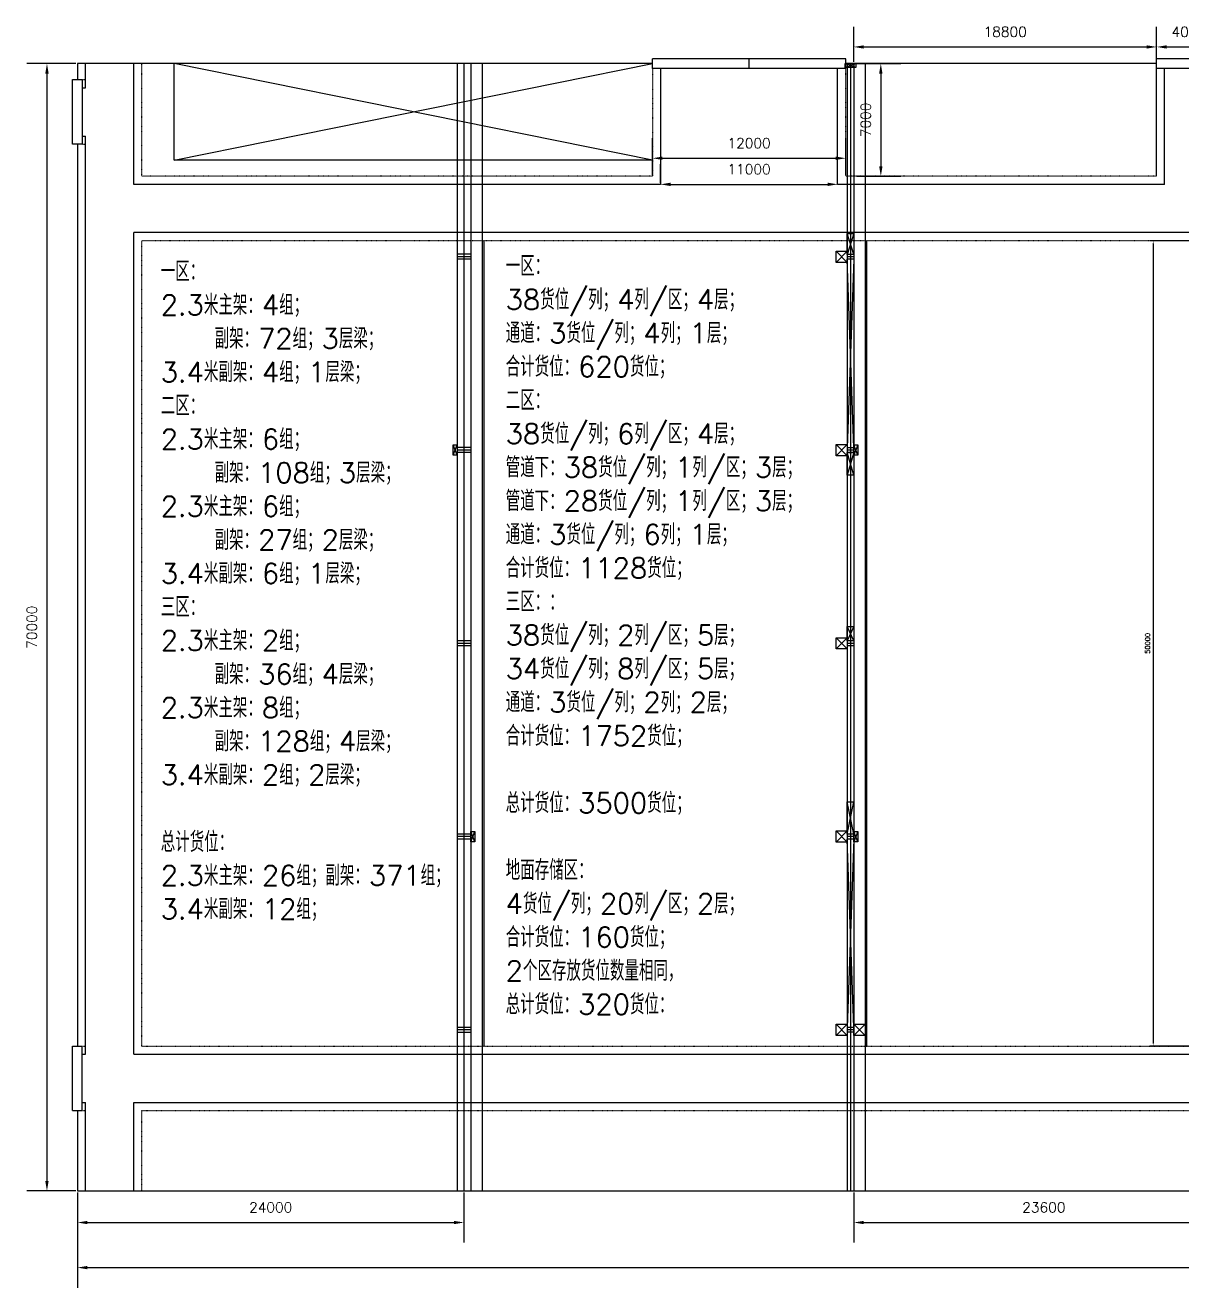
# Model space of a CAD drawing. Header units: millimetres. Extents: x 6622 to 532820, y 3370 to 359312.
# Drawn here: x 174592 to 246455, y 253030 to 331418 of the extents above; entities that cross this region are included whole.
import ezdxf

# ---------------------------------------------------------------- set-up
doc = ezdxf.new("R2010")
doc.units = ezdxf.units.MM
doc.linetypes.add('ACAD_ISO03W100', pattern=[30, 12, -18])
doc.styles.get("Standard").update_dxf_attribs({"font": 'txt', "bigfont": 'gbcbig.shx'})
doc.dimstyles.new('ISO-25', dxfattribs={"dimtxt": 625, "dimasz": 625, "dimexe": 1250, "dimexo": 100, "dimgap": 625, "dimtad": 1, "dimtxsty": 'Standard', "dimcen": 2.5, "dimadec": 0, "dimazin": 0, "dimtfac": 1, "dimtmove": 0, "dimatfit": 3, "dimfxl": 1, "dimarcsym": 0})
doc.dimstyles.new('副本 ISO-25', dxfattribs={"dimtxt": 300, "dimasz": 200, "dimexe": 200, "dimexo": 25, "dimgap": 200, "dimtad": 1, "dimtxsty": 'Standard', "dimcen": 2.5, "dimadec": 0, "dimazin": 0, "dimtfac": 1, "dimtmove": 0, "dimatfit": 3, "dimfxl": 1, "dimarcsym": 0})

# ---------------------------------------------------------------- blocks, each defined once
blk = doc.blocks.new('*D296')
at = {"color": 0, "lineweight": -2, "transparency": 16777216}
for p, q in [((226230, 329040), (228960, 329040)), ((227710, 328415), (227710, 322665)), ((226230, 322040), (228960, 322040))]:
    blk.add_line(p, q, dxfattribs=at)
at = {"color": 0, "transparency": 16777216}
for points in [[(227606, 328415), (227814, 328415), (227710, 329040)], [(227606, 322665), (227814, 322665), (227710, 322040)]]:
    blk.add_solid(points, dxfattribs=at)
at = {"layer": 'Defpoints', "color": 0, "transparency": 16777216}
for p in [(226130, 329040), (226130, 322040), (227710, 322040)]:
    blk.add_point(p, dxfattribs=at)
at = {"color": 0, "transparency": 16777216, "insert": (226772, 325540), "char_height": 625, "attachment_point": 5, "rotation": 90}
blk.add_mtext('7000', dxfattribs=at)
blk = doc.blocks.new('*D309')
at = {"color": 0, "lineweight": -2, "transparency": 16777216}
for p, q in [((226030, 329140), (226030, 331320)), ((244830, 329140), (244830, 331320)), ((226655, 330070), (244205, 330070))]:
    blk.add_line(p, q, dxfattribs=at)
at = {"color": 0, "transparency": 16777216}
for points in [[(226655, 330174), (226655, 329966), (226030, 330070)], [(244205, 330174), (244205, 329966), (244830, 330070)]]:
    blk.add_solid(points, dxfattribs=at)
at = {"layer": 'Defpoints', "color": 0, "transparency": 16777216}
for p in [(244830, 330070), (226030, 329040), (244830, 329040)]:
    blk.add_point(p, dxfattribs=at)
at = {"color": 0, "transparency": 16777216, "insert": (235430, 331008), "char_height": 625, "attachment_point": 5}
blk.add_mtext('18800', dxfattribs=at)
blk = doc.blocks.new('*D310')
at = {"color": 0, "lineweight": -2, "transparency": 16777216}
for p, q in [((244830, 329440), (244830, 331320)), ((248830, 329440), (248830, 331320)), ((245455, 330070), (248205, 330070))]:
    blk.add_line(p, q, dxfattribs=at)
at = {"color": 0, "transparency": 16777216}
for points in [[(245455, 330174), (245455, 329966), (244830, 330070)], [(248205, 330174), (248205, 329966), (248830, 330070)]]:
    blk.add_solid(points, dxfattribs=at)
at = {"layer": 'Defpoints', "color": 0, "transparency": 16777216}
for p in [(248830, 330070), (244830, 329340), (248830, 329340)]:
    blk.add_point(p, dxfattribs=at)
at = {"color": 0, "transparency": 16777216, "insert": (246830, 331008), "char_height": 625, "attachment_point": 5}
blk.add_mtext('4000', dxfattribs=at)
blk = doc.blocks.new('*D301')
at = {"color": 0, "lineweight": -2, "transparency": 16777216}
for p, q in [((226030, 258940), (226030, 255830)), ((249630, 258940), (249630, 255830)), ((226655, 257080), (249005, 257080))]:
    blk.add_line(p, q, dxfattribs=at)
at = {"color": 0, "transparency": 16777216}
for points in [[(226655, 257184), (226655, 256976), (226030, 257080)], [(249005, 257184), (249005, 256976), (249630, 257080)]]:
    blk.add_solid(points, dxfattribs=at)
at = {"layer": 'Defpoints', "color": 0, "transparency": 16777216}
for p in [(226030, 259040), (249630, 259040), (249630, 257080)]:
    blk.add_point(p, dxfattribs=at)
at = {"color": 0, "transparency": 16777216, "insert": (237830, 258018), "char_height": 625, "attachment_point": 5}
blk.add_mtext('23600', dxfattribs=at)
blk = doc.blocks.new('*D332')
at = {"color": 0, "lineweight": -2, "transparency": 16777216}
for p, q in [((177730, 329040), (174690, 329040)), ((175940, 328415), (175940, 259665)), ((177730, 259040), (174690, 259040))]:
    blk.add_line(p, q, dxfattribs=at)
at = {"color": 0, "transparency": 16777216}
for points in [[(175836, 328415), (176044, 328415), (175940, 329040)], [(175836, 259665), (176044, 259665), (175940, 259040)]]:
    blk.add_solid(points, dxfattribs=at)
at = {"layer": 'Defpoints', "color": 0, "transparency": 16777216}
for p in [(177830, 329040), (175940, 259040), (177830, 259040)]:
    blk.add_point(p, dxfattribs=at)
at = {"color": 0, "transparency": 16777216, "insert": (175002, 294040), "char_height": 625, "attachment_point": 5, "rotation": 90}
blk.add_mtext('70000', dxfattribs=at)
blk = doc.blocks.new('*D333')
at = {"color": 0, "lineweight": -2, "transparency": 16777216}
for p, q in [((177830, 258940), (177830, 255830)), ((201830, 258940), (201830, 255830)), ((178455, 257080), (201205, 257080))]:
    blk.add_line(p, q, dxfattribs=at)
at = {"color": 0, "transparency": 16777216}
for points in [[(178455, 257184), (178455, 256976), (177830, 257080)], [(201205, 257184), (201205, 256976), (201830, 257080)]]:
    blk.add_solid(points, dxfattribs=at)
at = {"layer": 'Defpoints', "color": 0, "transparency": 16777216}
for p in [(177830, 259040), (201830, 259040), (201830, 257080)]:
    blk.add_point(p, dxfattribs=at)
at = {"color": 0, "transparency": 16777216, "insert": (189830, 258018), "char_height": 625, "attachment_point": 5}
blk.add_mtext('24000', dxfattribs=at)
blk = doc.blocks.new('*D334')
at = {"color": 0, "lineweight": -2, "transparency": 16777216}
for p, q in [((214030, 321640), (214030, 322790)), ((225030, 321640), (225030, 322790)), ((214655, 321540), (224405, 321540))]:
    blk.add_line(p, q, dxfattribs=at)
at = {"color": 0, "transparency": 16777216}
for points in [[(214655, 321644), (214655, 321436), (214030, 321540)], [(224405, 321644), (224405, 321436), (225030, 321540)]]:
    blk.add_solid(points, dxfattribs=at)
at = {"layer": 'Defpoints', "color": 0, "transparency": 16777216}
for p in [(214030, 321540), (225030, 321540), (225030, 321540)]:
    blk.add_point(p, dxfattribs=at)
at = {"color": 0, "transparency": 16777216, "insert": (219530, 322477), "char_height": 625, "attachment_point": 5}
blk.add_mtext('11000', dxfattribs=at)
blk = doc.blocks.new('*D335')
at = {"color": 0, "lineweight": -2, "transparency": 16777216}
for p, q in [((213530, 322140), (213530, 324410)), ((225530, 322140), (225530, 324410)), ((214155, 323160), (224905, 323160))]:
    blk.add_line(p, q, dxfattribs=at)
at = {"color": 0, "transparency": 16777216}
for points in [[(214155, 323264), (214155, 323056), (213530, 323160)], [(224905, 323264), (224905, 323056), (225530, 323160)]]:
    blk.add_solid(points, dxfattribs=at)
at = {"layer": 'Defpoints', "color": 0, "transparency": 16777216}
for p in [(225530, 323160), (213530, 322040), (225530, 322040)]:
    blk.add_point(p, dxfattribs=at)
at = {"color": 0, "transparency": 16777216, "insert": (219530, 324098), "char_height": 625, "attachment_point": 5}
blk.add_mtext('12000', dxfattribs=at)
blk = doc.blocks.new('*D336')
at = {"color": 0, "lineweight": -2, "transparency": 16777216}
for p, q in [((177830, 258940), (177830, 253030)), ((321830, 258940), (321830, 253030)), ((178455, 254280), (321205, 254280))]:
    blk.add_line(p, q, dxfattribs=at)
at = {"color": 0, "transparency": 16777216}
for points in [[(178455, 254384), (178455, 254176), (177830, 254280)], [(321205, 254384), (321205, 254176), (321830, 254280)]]:
    blk.add_solid(points, dxfattribs=at)
at = {"layer": 'Defpoints', "color": 0, "transparency": 16777216}
for p in [(177830, 259040), (321830, 259040), (321830, 254280)]:
    blk.add_point(p, dxfattribs=at)
at = {"color": 0, "transparency": 16777216, "insert": (249830, 255218), "char_height": 625, "attachment_point": 5}
blk.add_mtext('144000', dxfattribs=at)
blk = doc.blocks.new('*D342')
at = {"color": 0, "lineweight": -2, "transparency": 16777216}
for p, q in [((248905, 318040), (244420, 318040)), ((244620, 317840), (244620, 268240)), ((248805, 268040), (244420, 268040))]:
    blk.add_line(p, q, dxfattribs=at)
at = {"color": 0, "transparency": 16777216}
for points in [[(244587, 317840), (244653, 317840), (244620, 318040)], [(244587, 268240), (244653, 268240), (244620, 268040)]]:
    blk.add_solid(points, dxfattribs=at)
at = {"layer": 'Defpoints', "color": 0, "transparency": 16777216}
for p in [(248930, 318040), (244620, 268040), (248830, 268040)]:
    blk.add_point(p, dxfattribs=at)
at = {"color": 0, "transparency": 16777216, "insert": (244270, 293040), "char_height": 300, "attachment_point": 5, "rotation": 90}
blk.add_mtext('50000', dxfattribs=at)

msp = doc.modelspace()

# ---------------------------------------------------------------- linework, layer by layer
for p, q in [((225530, 329340), (213530, 329340)), ((248830, 329340), (244830, 329340)), ((213530, 329040), (177830, 329040)), ((177830, 329040), (177830, 328040)), ((225530, 328740), (213530, 328740)), ((244830, 329040), (225530, 329040)), ((248830, 328740), (244830, 328740)), ((178130, 327540), (178330, 327540)), ((178130, 324540), (178330, 324540)), ((177830, 324040), (177830, 268040)), ((213530, 323040), (183830, 323040)), ((214030, 321540), (181330, 321540)), ((245330, 321540), (225030, 321540)), ((311330, 318540), (181330, 318540)), ((177530, 264040), (177530, 268040)), ((178130, 264040), (178130, 268040)), ((178130, 267540), (178330, 267540)), ((181330, 267540), (311330, 267540)), ((178130, 264532.819), (178330, 264532.819)), ((181330, 264532.819), (321530, 264532.819)), ((177830, 264040), (177830, 259040)), ((177830, 259040), (321830, 259040))]:
    msp.add_line(p, q)
at = {"color": 0}
for p, q in [((213530, 328740), (213530, 329340)), ((219530, 328740), (219530, 329340)), ((225530, 328740), (225530, 329340)), ((178330, 327540), (178330, 329040)), ((181330, 321540), (181330, 329040)), ((183830, 323040), (183830, 329040)), ((213530, 323040), (183830, 329040)), ((183830, 323040), (213530, 329040)), ((214030, 328740), (214030, 321540)), ((225030, 321540), (225030, 328740)), ((226155, 328790), (225505, 329040)), ((225505, 328790), (226155, 329040)), ((245330, 321540), (245330, 328740)), ((177530, 328040), (178130, 328040)), ((177530, 324040), (177530, 328040)), ((178130, 328040), (178130, 324040)), ((178330, 267540), (178330, 324540)), ((178130, 324040), (177530, 324040)), ((181330, 267540), (181330, 318540)), ((225630, 316690), (224930, 317390)), ((224930, 316690), (225630, 317390)), ((201405, 304715), (201155, 305365)), ((201155, 304715), (201405, 305365)), ((225630, 304690), (224930, 305390)), ((224930, 304690), (225630, 305390)), ((226280, 304715), (226030, 305365)), ((226280, 305365), (226030, 304715)), ((226030, 303490), (225630, 304890)), ((226030, 304890), (225630, 303490)), ((226030, 294090), (225630, 293190)), ((226030, 293190), (225630, 294090)), ((225630, 292690), (224930, 293390)), ((224930, 292690), (225630, 293390)), ((226030, 281190), (225630, 283190)), ((225630, 281190), (226030, 283190)), ((202505, 280715), (202255, 281365)), ((202255, 280715), (202505, 281365)), ((225630, 280690), (224930, 281390)), ((224930, 280690), (225630, 281390)), ((226280, 280715), (226030, 281365)), ((226280, 281365), (226030, 280715)), ((225630, 268690), (224930, 269390)), ((224930, 268690), (225630, 269390)), ((226730, 268690), (226030, 269390)), ((226030, 268690), (226730, 269390)), ((177530, 268040), (178130, 268040)), ((178330, 259040), (178330, 264532.819)), ((181330, 259040), (181330, 264532.819)), ((177530, 264040), (178130, 264040))]:
    msp.add_line(p, q, dxfattribs=at)
at = {"color": 2, "linetype": 'Continuous'}
msp.add_line((244830, 322040), (244830, 329340), dxfattribs=at)
at = {"color": 2, "linetype": 'ACAD_ISO03W100'}
for p, q in [((181830, 322040), (181830, 329040)), ((213530, 328740), (213530, 322040)), ((225530, 322040), (225530, 328740)), ((178130, 328040), (178330, 328040)), ((178130, 324040), (178330, 324040)), ((213530, 322040), (181830, 322040)), ((244830, 322040), (225530, 322040)), ((310830, 318040), (181830, 318040)), ((181830, 268040), (181830, 318040)), ((178130, 268040), (178330, 268040)), ((181830, 268040), (310830, 268040)), ((178130, 264040), (178330, 264040)), ((181830, 264040), (321530, 264040)), ((181830, 259040), (181830, 264040))]:
    msp.add_line(p, q, dxfattribs=at)
at = {"color": 4}
for p, q in [((201405, 329040), (201405, 259040)), ((201830, 329040), (201830, 259040)), ((202255, 329040), (202255, 259040)), ((225630, 329040), (225630, 259040)), ((225830, 329040), (225830, 259040)), ((226030, 329040), (226030, 259040)), ((202255, 317195), (201405, 317195)), ((202255, 317040), (201405, 317040)), ((202255, 316885), (201405, 316885)), ((226030, 317190), (225630, 317190)), ((226030, 317040), (225630, 317040)), ((226030, 316890), (225630, 316890)), ((226030, 316890), (225630, 305190)), ((226030, 305190), (225630, 316890)), ((202255, 305195), (201405, 305195)), ((202255, 305040), (201405, 305040)), ((226030, 305190), (225630, 305190)), ((226030, 305040), (225630, 305040)), ((202255, 304885), (201405, 304885)), ((226030, 304890), (225630, 304890)), ((202255, 293195), (201405, 293195)), ((226030, 293190), (225630, 293190)), ((202255, 293040), (201405, 293040)), ((202255, 292885), (201405, 292885)), ((226030, 293040), (225630, 293040)), ((226030, 292890), (225630, 292890)), ((202255, 281195), (201405, 281195)), ((202255, 281040), (201405, 281040)), ((202255, 280885), (201405, 280885)), ((226030, 281190), (225630, 281190)), ((226030, 281040), (225630, 281040)), ((226030, 280890), (225630, 280890)), ((226030, 269190), (225630, 280890)), ((226030, 280890), (225630, 269190)), ((202255, 269195), (201405, 269195)), ((202255, 269040), (201405, 269040)), ((202255, 268885), (201405, 268885)), ((226030, 269190), (225630, 269190)), ((226030, 269040), (225630, 269040)), ((226030, 268890), (225630, 268890))]:
    msp.add_line(p, q, dxfattribs=at)
at = {"color": 1}
for p, q in [((202955, 329040), (202955, 259040)), ((226730, 329040), (226730, 259040)), ((226030, 318490), (225630, 317190)), ((226030, 317190), (225630, 318490))]:
    msp.add_line(p, q, dxfattribs=at)
at = {"color": 2}
for p, q in [((203055, 318040), (203055, 268040)), ((226830, 318040), (226830, 268040))]:
    msp.add_line(p, q, dxfattribs=at)
at = {"color": 0}
for points in [[(225505, 329040), (226155, 329040), (226155, 328790), (225505, 328790)], [(224930, 317390), (225630, 317390), (225630, 316690), (224930, 316690)], [(201155, 305365), (201405, 305365), (201405, 304715), (201155, 304715)], [(224930, 305390), (225630, 305390), (225630, 304690), (224930, 304690)], [(226030, 305365), (226280, 305365), (226280, 304715), (226030, 304715)], [(225630, 304890), (226030, 304890), (226030, 303490), (225630, 303490)], [(225630, 294090), (226030, 294090), (226030, 293190), (225630, 293190)], [(224930, 293390), (225630, 293390), (225630, 292690), (224930, 292690)], [(225630, 283190), (226030, 283190), (226030, 281190), (225630, 281190)], [(202255, 281365), (202505, 281365), (202505, 280715), (202255, 280715)], [(224930, 281390), (225630, 281390), (225630, 280690), (224930, 280690)], [(226030, 281365), (226280, 281365), (226280, 280715), (226030, 280715)], [(224930, 269390), (225630, 269390), (225630, 268690), (224930, 268690)], [(226030, 269390), (226730, 269390), (226730, 268690), (226030, 268690)]]:
    msp.add_lwpolyline(points, close=True, dxfattribs=at)
at = {"color": 1}
msp.add_lwpolyline([(225630, 318490), (226030, 318490), (226030, 317190), (225630, 317190)], close=True, dxfattribs=at)

# ---------------------------------------------------------------- texts
at = {"color": 0, "char_height": 1250, "attachment_point": 1}
for s, insert, width in [('一区：\\P2.3米主架：4组；\\P   副架：72组；3层梁；\\P3.4米副架：4组；1层梁；\\P二区：\\P2.3米主架：6组；\\P   副架：108组；3层梁；\\P2.3米主架：6组；\\P   副架：27组；2层梁；\\P3.4米副架：6组；1层梁；\\P三区：\\P2.3米主架：2组；\\P   副架：36组；4层梁；\\P2.3米主架：8组；\\P   副架：128组；4层梁；\\P3.4米副架：2组；2层梁；\\P\\P总计货位：\\P2.3米主架：26组；副架：371组；\\P3.4米副架：12组；', (183005.206, 316759.44), 21187.29752), ('一区：\\P38货位/列；4列/区；4层；\\P通道：3货位/列；4列；1层；\\P合计货位：620货位；\\P二区：\\P38货位/列；6列/区；4层；\\P管道下：38货位/列；1列/区；3层；\\P管道下：28货位/列；1列/区；3层；\\P通道：3货位/列；6列；1层；\\P合计货位：1128货位；\\P三区：：\\P38货位/列；2列/区；5层；\\P34货位/列；8列/区；5层；\\P通道：3货位/列；2列；2层；\\P合计货位：1752货位；\\P\\P总计货位：3500货位；\\P\\P地面存储区：\\P4货位/列；20列/区；2层；\\P合计货位：160货位；\\P2个区存放货位数量相同，\\P总计货位：320货位：', (204420, 317096.054), 20004.14795)]:
    msp.add_mtext(s, dxfattribs=dict(at, insert=insert, width=width))

# ---------------------------------------------------------------- dimensions: what is measured, and where the dimension line sits
at = {"color": 0}
for base, p1, p2, picture, middle in [((244830, 330070), (226030, 329040), (244830, 329040), '*D309', (235430, 331007.5)), ((248830, 330070), (244830, 329340), (248830, 329340), '*D310', (246830, 331007.5)), ((225530, 323160), (213530, 322040), (225530, 322040), '*D335', (219530, 324097.5)), ((225030, 321540), (214030, 321540), (225030, 321540), '*D334', (219530, 322477.5)), ((201830, 257080), (177830, 259040), (201830, 259040), '*D333', (189830, 258017.5)), ((321830, 254280), (177830, 259040), (321830, 259040), '*D336', (249830, 255217.5)), ((249630, 257080), (226030, 259040), (249630, 259040), '*D301', (237830, 258017.5))]:
    dim = msp.add_linear_dim(base=base, p1=p1, p2=p2, dimstyle='ISO-25', dxfattribs=at)
    dim.commit()
    dim.dimension.update_dxf_attribs({"geometry": picture, "text_midpoint": middle})
for base, p1, p2, dimstyle, picture, middle in [((175940, 259040), (177830, 329040), (177830, 259040), 'ISO-25', '*D332', (175002.5, 294040)), ((227710, 322040), (226130, 329040), (226130, 322040), 'ISO-25', '*D296', (226772.5, 325540)), ((244620, 268040), (248930, 318040), (248830, 268040), '副本 ISO-25', '*D342', (244270, 293040))]:
    dim = msp.add_linear_dim(base=base, p1=p1, p2=p2, angle=90, dimstyle=dimstyle, dxfattribs=at)
    dim.commit()
    dim.dimension.update_dxf_attribs({"geometry": picture, "text_midpoint": middle})

doc.saveas('drawing.dxf')
